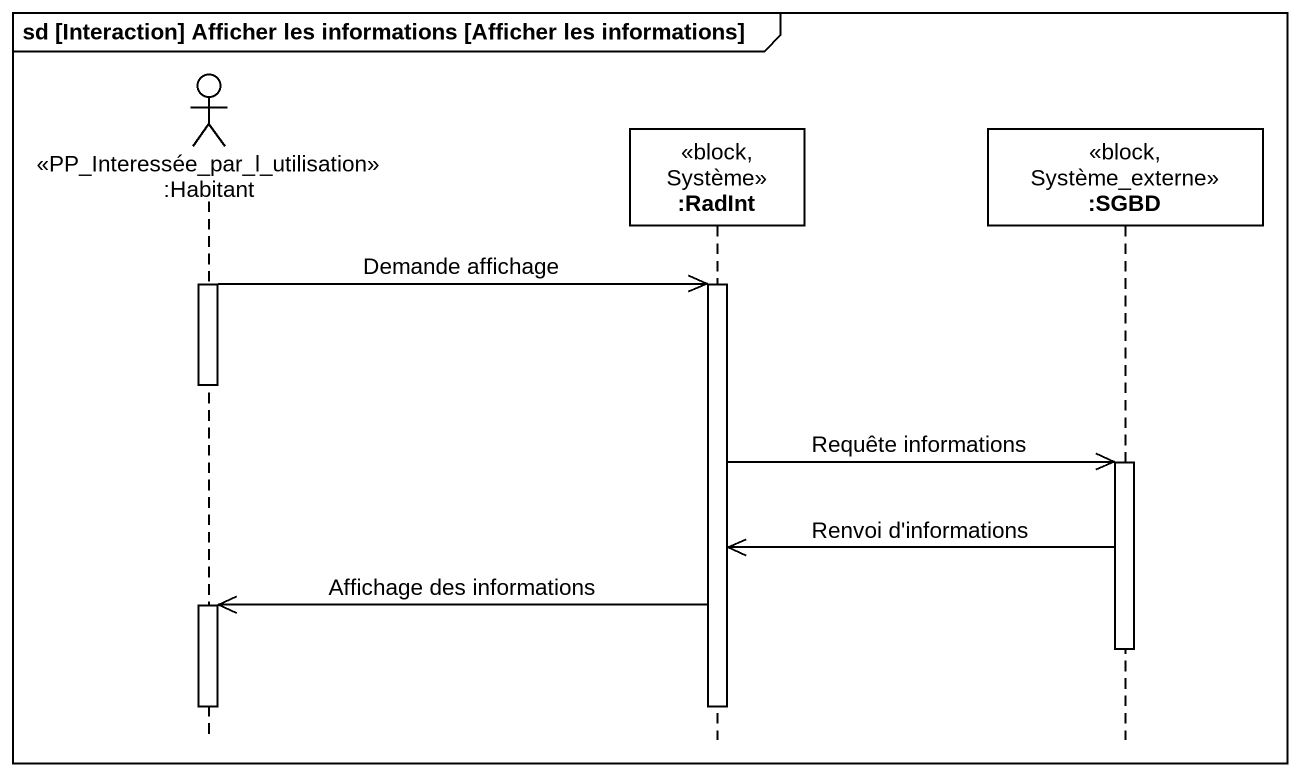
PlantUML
@startuml
mainframe sd [Interaction] Afficher les informations [Afficher les informations]
hide footbox
actor ":Habitant" as Habitant <<PP_Interessée_par_l_utilisation>>
participant ":RadInt" as RadInt <<block, Système>>
participant ":SGBD" as SGBD <<block, Système_externe>>

activate Habitant
Habitant ->> RadInt : Demande affichage
activate RadInt
deactivate Habitant
RadInt ->> SGBD : Requête informations
activate SGBD
SGBD ->> RadInt : Renvoi d'informations
RadInt ->> Habitant : Affichage des informations
activate Habitant
deactivate SGBD
deactivate RadInt
deactivate Habitant
@enduml
